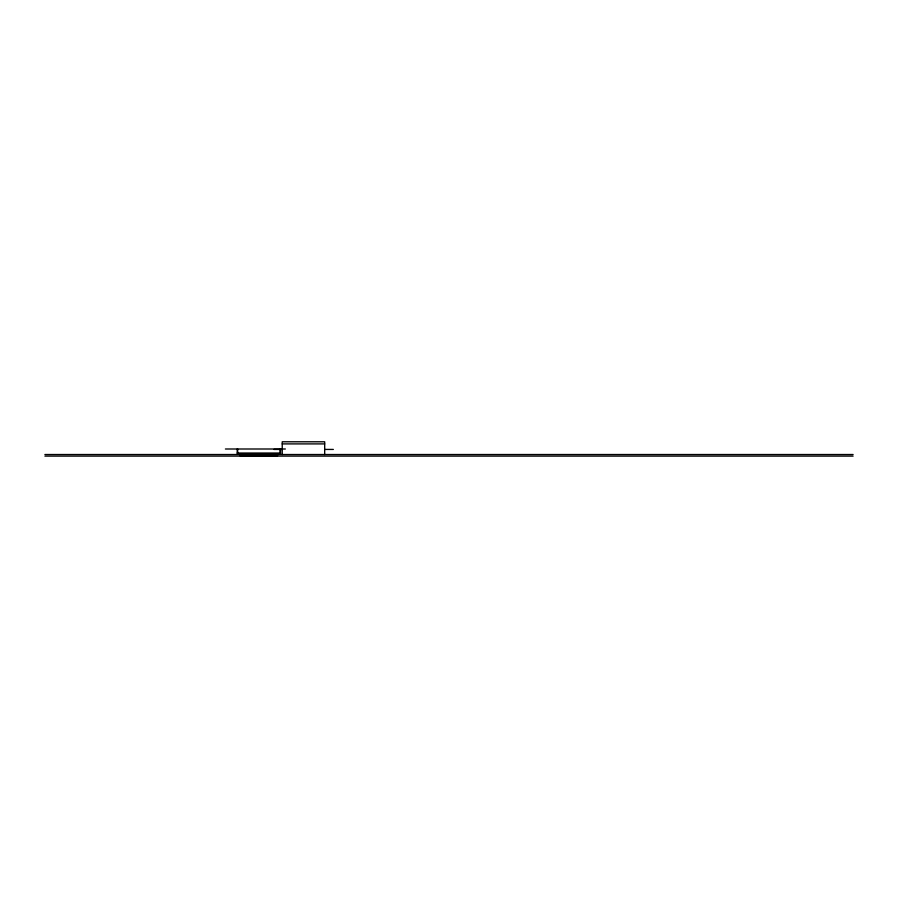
<?xml version="1.0" encoding="UTF-8"?>
<svg xmlns="http://www.w3.org/2000/svg" width="898" height="898" viewBox="0 0 898 898"><rect width="100%" height="100%" fill="white"/><g stroke="black" fill="none" stroke-linecap="round" stroke-linejoin="round"><path stroke-width="1.35" d="M276.921 455.735L240.967 455.769M282.23 443.904L324.683 443.904M225.409 449L285.351 449M273.912 449.427L282.219 449.427M325.256 449.427L333.349 449.427M237.229 449L237.229 453.03L280.513 453.03L280.535 449M44.9 454.523L853.1 454.523M44.9 456.105L853.1 456.105M324.683 454.523L324.683 441.782L282.23 441.782L282.23 454.523M280.109 449L280.097 453.164L279.256 453.883L238.441 453.883L237.678 453.221L237.656 449M280.535 453.03A1.28 1.28 0 0 1 279.256 454.309L238.52 454.309A1.28 1.28 0 0 1 237.229 453.03M277.594 455.746A1.28 1.28 0 0 1 276.606 456.218L241.203 456.218A1.28 1.28 0 0 1 240.17 455.746"/></g></svg>
